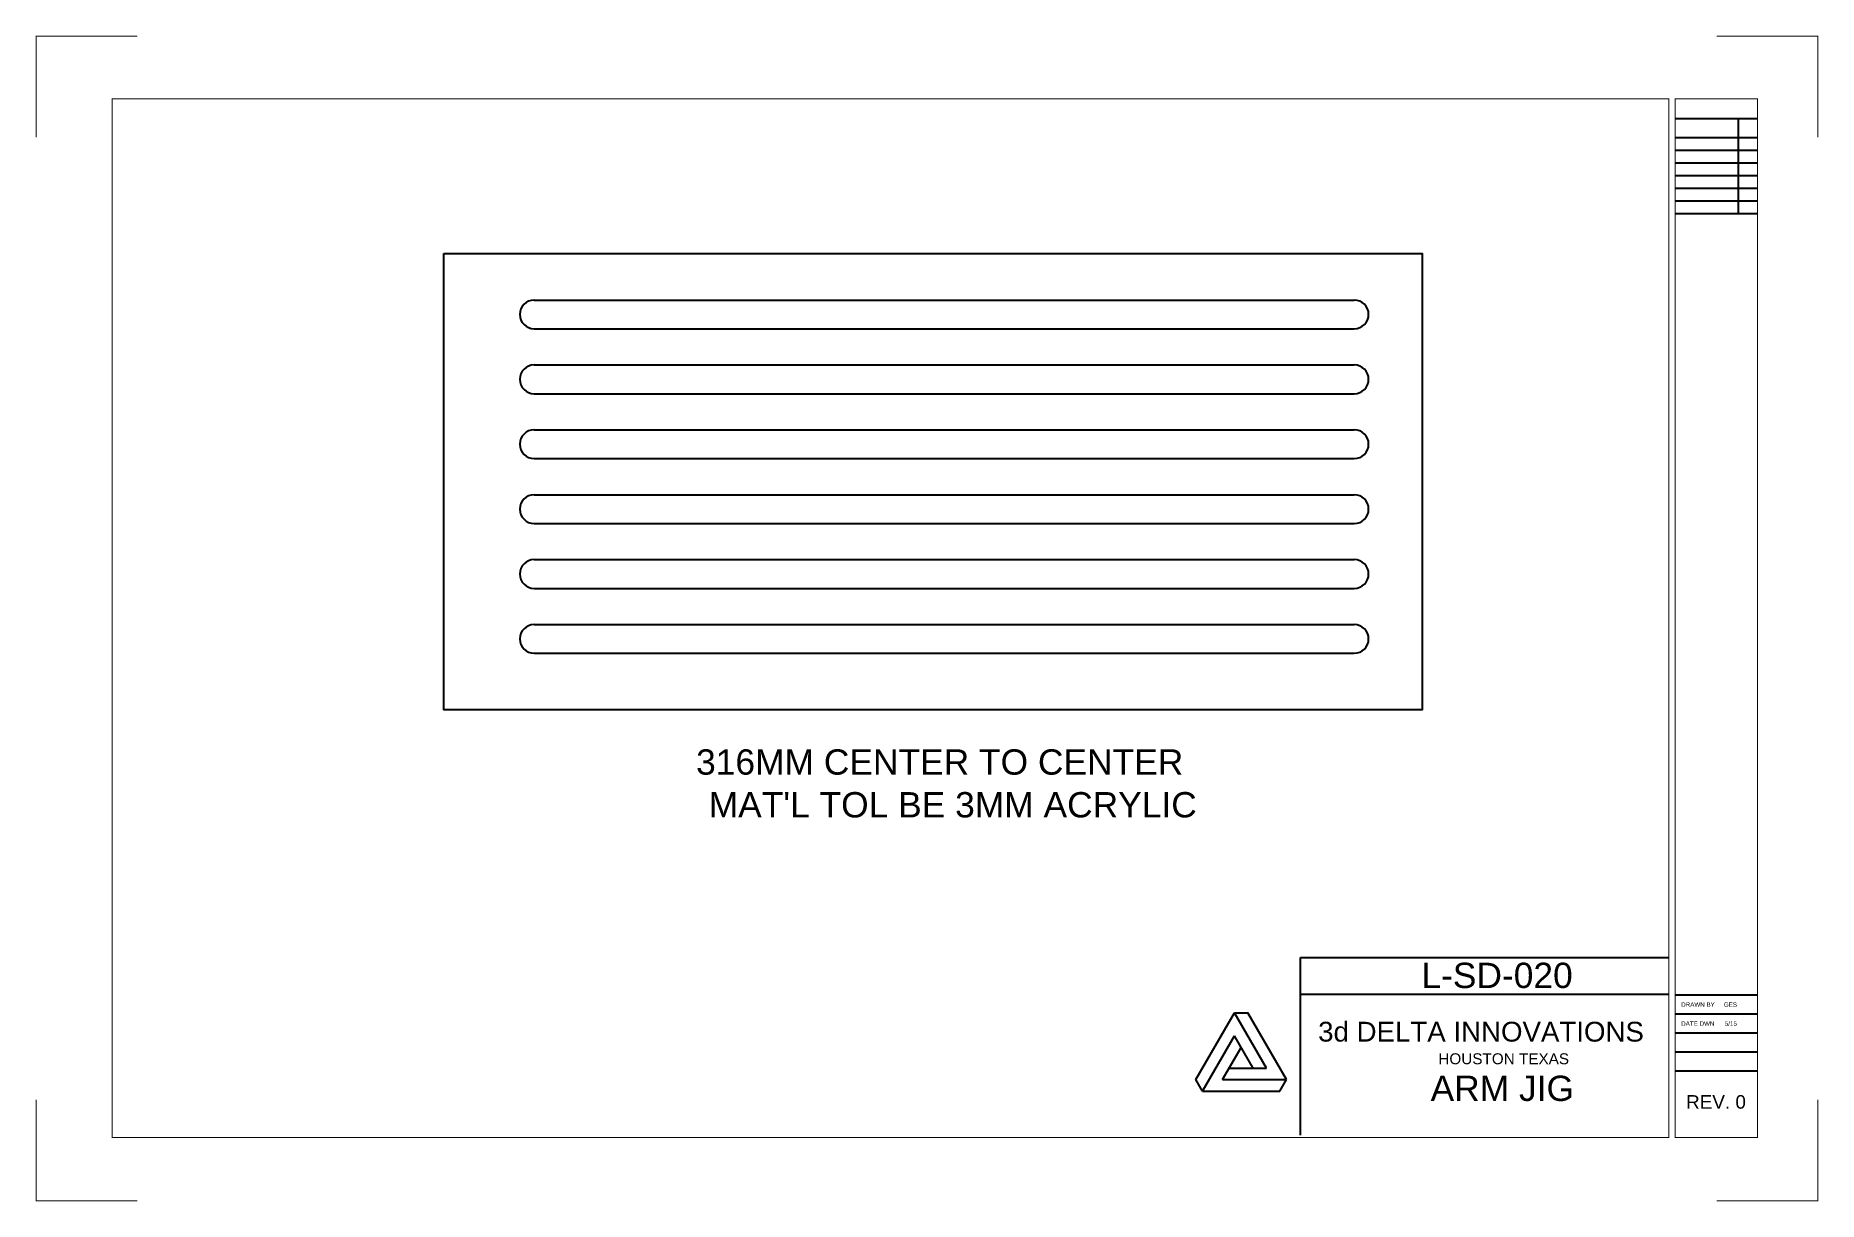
# Model space of a CAD drawing. Header units: inches. Extents: x 81233 to 81920, y 8367 to 8816.
import ezdxf

# ---------------------------------------------------------------- set-up
doc = ezdxf.new("R2010")
doc.units = ezdxf.units.IN
doc.header["$MEASUREMENT"] = 0
doc.layers.add('Title Block', color=7, linetype='Continuous')
doc.styles.get("Standard").update_dxf_attribs({"font": 'arial.ttf'})

msp = doc.modelspace()

# ---------------------------------------------------------------- linework, layer by layer
for p, q in [((81425.17, 8714.3), (81741.17, 8714.3)), ((81425.17, 8703.24), (81741.17, 8703.24)), ((81425.17, 8689.3), (81741.17, 8689.3)), ((81425.17, 8678.24), (81741.17, 8678.24)), ((81425.17, 8664.3), (81741.17, 8664.3)), ((81425.17, 8653.24), (81741.17, 8653.24)), ((81425.17, 8639.3), (81741.17, 8639.3)), ((81425.17, 8628.24), (81741.17, 8628.24)), ((81425.17, 8614.3), (81741.17, 8614.3)), ((81425.17, 8603.24), (81741.17, 8603.24)), ((81425.17, 8589.3), (81741.17, 8589.3)), ((81425.17, 8578.24), (81741.17, 8578.24)), ((81720.51, 8392.6), (81720.51, 8461.02)), ((81720.51, 8461.02), (81862.37, 8461.02)), ((81720.51, 8446.89), (81862.37, 8446.89))]:
    msp.add_line(p, q)
at = {"color": 6}
for p, q in [((81680.12, 8414), (81694.99, 8439.76)), ((81707.29, 8418.45), (81694.99, 8439.76)), ((81694.99, 8439.76), (81700.13, 8439.76)), ((81715, 8414), (81700.13, 8439.76)), ((81682.69, 8409.55), (81694.99, 8430.86)), ((81702.15, 8418.45), (81694.99, 8430.86)), ((81690.4, 8414), (81697.56, 8426.41)), ((81692.97, 8418.45), (81707.29, 8418.45)), ((81682.69, 8409.55), (81680.12, 8414)), ((81682.69, 8409.55), (81712.43, 8409.55)), ((81690.4, 8414), (81715, 8414)), ((81712.43, 8409.55), (81715, 8414))]:
    msp.add_line(p, q, dxfattribs=at)
msp.add_lwpolyline([(81390.41, 8732.18), (81767.37, 8732.18), (81767.37, 8556.41), (81390.41, 8556.41)], close=True)
for centre, start, end in [((81425.17, 8708.77), 90, 270), ((81741.17, 8708.77), 270, 90), ((81425.17, 8683.77), 90, 270), ((81741.17, 8683.77), 270, 90), ((81425.17, 8658.77), 90, 270), ((81741.17, 8658.77), 270, 90), ((81425.17, 8633.77), 90, 270), ((81741.17, 8633.77), 270, 90), ((81425.17, 8608.77), 90, 270), ((81741.17, 8608.77), 270, 90), ((81425.17, 8583.77), 90, 270), ((81741.17, 8583.77), 270, 90)]:
    msp.add_arc(centre, 5.53, start, end)
at = {"layer": 'Title Block'}
for p, q in [((81864.8, 8784.26), (81896.5, 8784.26)), ((81889.19, 8747.69), (81889.19, 8784.26)), ((81864.8, 8776.95), (81896.5, 8776.95)), ((81864.8, 8772.07), (81896.5, 8772.07)), ((81864.8, 8767.19), (81896.5, 8767.19)), ((81864.8, 8762.32), (81896.5, 8762.32)), ((81864.8, 8757.44), (81896.5, 8757.44)), ((81864.8, 8752.56), (81896.5, 8752.56)), ((81864.8, 8747.69), (81896.5, 8747.69)), ((81864.8, 8446.69), (81896.5, 8446.69)), ((81864.8, 8439.37), (81896.5, 8439.37)), ((81864.8, 8432.06), (81896.5, 8432.06)), ((81864.8, 8424.74), (81896.5, 8424.74)), ((81864.8, 8417.43), (81896.5, 8417.43))]:
    msp.add_line(p, q, dxfattribs=at)
at = {"layer": 'Title Block', "const_width": 0.39}
for points in [[(81233.28, 8776.95), (81233.28, 8815.96), (81272.29, 8815.96)], [(81919.78, 8776.95), (81919.78, 8815.96), (81880.77, 8815.96)], [(81233.28, 8406.32), (81233.28, 8367.31), (81272.29, 8367.31)], [(81919.78, 8406.32), (81919.78, 8367.31), (81880.77, 8367.31)]]:
    msp.add_lwpolyline(points, dxfattribs=at)
for points in [[(81262.54, 8391.69), (81862.37, 8391.69), (81862.37, 8791.8), (81262.54, 8791.8)], [(81864.8, 8391.69), (81896.5, 8391.69), (81896.5, 8791.8), (81864.8, 8791.8)]]:
    msp.add_lwpolyline(points, close=True, dxfattribs=at)

# ---------------------------------------------------------------- texts
at = {"attachment_point": 1}
for s, insert, char_height, width in [('316MM CENTER TO CENTER', (81487.56, 8541.23), 9.7533, 216.134), ("MAT'L TOL BE 3MM ACRYLIC", (81492.41, 8524.76), 9.7533, 216.134), ('L-SD-020', (81767.03, 8459.04), 9.753, 167.6554), ('DRAWN BY', (81867.14, 8443.77), 1.718, 29.5288), ('GES', (81883.55, 8443.77), 1.718, 29.5288), ('3d DELTA INNOVATIONS', (81727.25, 8436.28), 7.6274, 131.1116), ('DATE DWN      5/15', (81867.14, 8436.45), 1.7178, 29.5288), ('HOUSTON TEXAS', (81773.56, 8424.14), 4.2139, 72.4355), ('ARM JIG', (81770.58, 8415.52), 9.753, 167.6554), ('REV. 0', (81869.02, 8408.02), 5.209, 89.5445)]:
    msp.add_mtext(s, dxfattribs=dict(at, insert=insert, char_height=char_height, width=width))

doc.saveas('drawing.dxf')
